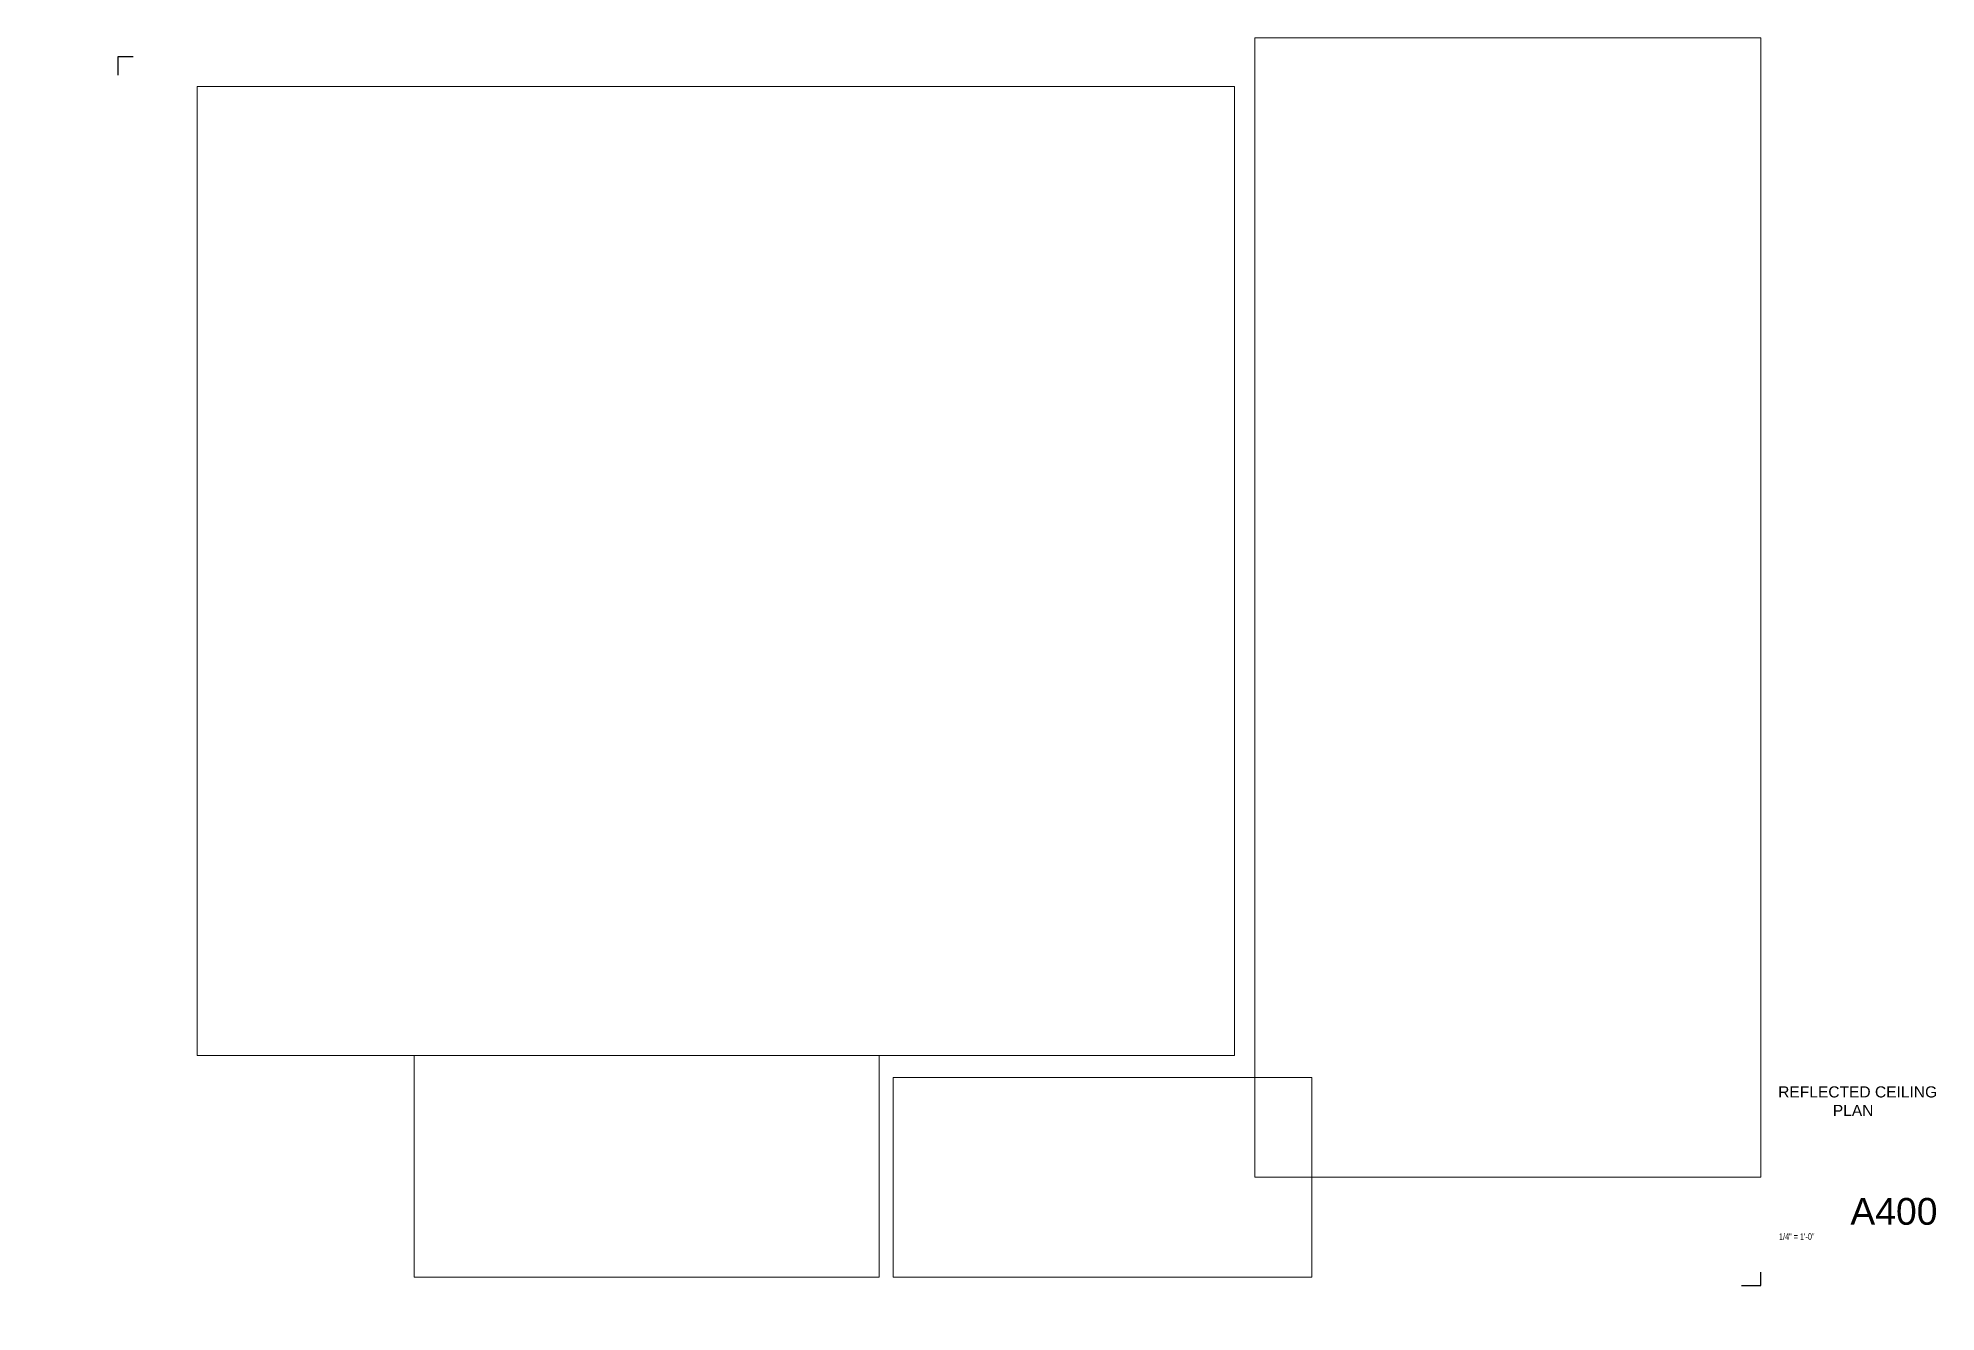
# Paper-space layout 'A400 - REFLECTED CEIING PLAN 24X36' of a CAD drawing. Header units: inches. Extents: x 0 to 35.5, y 0 to 23.8.
import ezdxf
from ezdxf.enums import TextEntityAlignment as Align

# ---------------------------------------------------------------- set-up
doc = ezdxf.new("R2010")
doc.units = ezdxf.units.IN
doc.header["$LTSCALE"] = 96
doc.header["$MEASUREMENT"] = 0
doc.layers.add('TTLB', color=254, linetype='Continuous')
doc.layers.add('Viewport', color=14, linetype='Continuous', plot=False)
doc.styles.add('OTJ_Title1', font='swiss.ttf')
doc.styles.add('XFINE', font='helvlght.shx', dxfattribs={"width": 0.85, "bigfont": 'special.shx'})
doc.styles.add('XFINE_6', font='swissl.ttf', dxfattribs={"height": 0.208333})

# ---------------------------------------------------------------- blocks, each defined once
blk = doc.blocks.new('A$C21884751')
at = {"layer": 'TTLB', "color": 7, "style": 'OTJ_Title1', "width": 0.7}
blk.add_attdef('SHEET', text='', height=0.5, dxfattribs=at).set_placement((1.708, 0.542), align=Align.MIDDLE_CENTER)
at = {"layer": 'TTLB', "color": 7, "style": 'XFINE', "width": 0.75}
blk.add_attdef('SCALE', text='', height=0.125, dxfattribs=at).set_placement((0.208, 0.125), align=Align.TOP_CENTER)

psp = doc.layouts.new('A400 - REFLECTED CEIING PLAN 24X36')

# ---------------------------------------------------------------- linework, layer by layer
at = {"layer": 'DefPoints'}
for points in [[(1.784, 23.49), (1.5, 23.49), (1.5, 23.147)], [(31.889, 0.5), (32.25, 0.5), (32.25, 0.748)]]:
    psp.add_lwpolyline(points, dxfattribs=at)
psp.add_point((0.003, 0.001), dxfattribs=at)

# ---------------------------------------------------------------- block references
ref = psp.add_blockref('A$C21884751', (33.035, 1.343))
ref.add_attrib('SCALE', '1/4" = 1\'-0"', dxfattribs={"layer": 'TTLB', "color": 7, "height": 0.125, "style": 'XFINE', "width": 0.75}).set_placement((32.924, 1.476), align=Align.TOP_CENTER)
ref.add_attrib('SHEET', 'A400', dxfattribs={"layer": 'TTLB', "color": 7, "height": 0.5, "style": 'OTJ_Title1'}).set_placement((34.743, 1.885), align=Align.MIDDLE_CENTER)

# ---------------------------------------------------------------- texts
at = {"insert": (32.441, 4.225), "char_height": 0.20833, "attachment_point": 1, "style": 'XFINE_6'}
psp.add_mtext_dynamic_manual_height_columns('\\pi0.13577;REFLECTED CEILING \\P\\pi1.1581;PLAN', width=2.97762, gutter_width=0.417, heights=[1.658], dxfattribs=at)

# ---------------------------------------------------------------- viewports
at = {"layer": 'Viewport'}
psp.add_viewport(center=(27.514, 13.186), size=(9.472, 21.3155), view_center_point=(2894.804, 1044.999), view_height=2046.2912, dxfattribs=at)
for center, size, view_center_point, view_height, status in [((12.693, 13.868), (19.414, 18.13069), (925.947, 763.49), 870.27335, 3), ((11.396, 2.727), (8.702, 4.1512), (3205.768, -907.071), 398.51538, 5), ((19.927, 2.52), (7.837, 3.73649), (2906.871, -229.055), 358.70345, 4)]:
    psp.add_viewport(center=center, size=size, view_center_point=view_center_point, view_height=view_height, status=status, dxfattribs=at)

doc.saveas('drawing.dxf')
